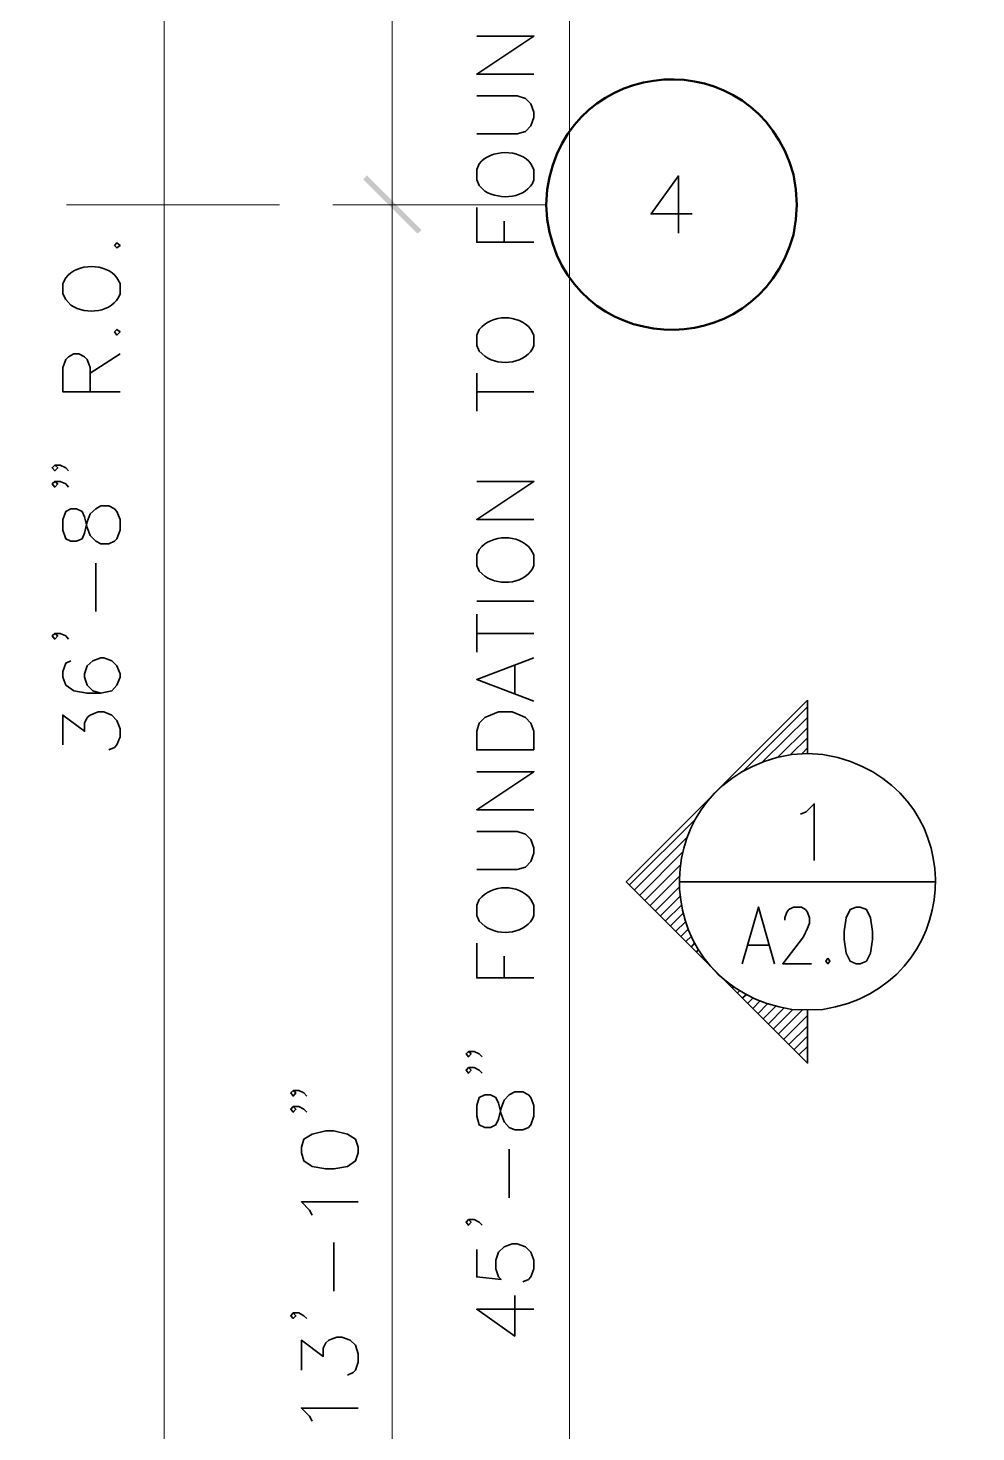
# Model space of a CAD drawing. Header units: inches. Extents: x 5 to 516, y -193 to 129.
# Drawn here: x 277.91 to 284.14, y 55.1 to 64.33 of the extents above; entities that cross this region are included whole.
import ezdxf

# ---------------------------------------------------------------- set-up
doc = ezdxf.new("R2010")
doc.units = ezdxf.units.IN
doc.header["$MEASUREMENT"] = 0
doc.linetypes.add('PDF_IMPORT', pattern=[1, 0.8, -0.2])
doc.layers.add('PDF2_Geometry', color=7, linetype='Continuous')
doc.layers.add('PDF2_Solid Fills', color=7, linetype='Continuous')

msp = doc.modelspace()

# ---------------------------------------------------------------- hatches: boundary and pattern name
at = {"layer": 'PDF2_Solid Fills', "transparency": 33554559}
msp.add_hatch(color=256, dxfattribs=at).paths.add_polyline_path([(280.4953515, 63.0034183), (280.1353515, 63.3634183), (280.1120182, 63.3367516), (280.4686852, 62.9800849)])

# ---------------------------------------------------------------- linework, layer by layer
at = {"layer": 'PDF2_Geometry', "lineweight": 15}
for points in [[(281.4686843, 83.1100822), (281.4686843, 38.1900787)], [(280.3020176, 63.5467465), (280.3020176, 77.1100809)], [(278.8020174, 37.816747), (278.8020174, 40.1500805), (278.8020174, 76.8167501)], [(280.3020176, 63.5467516), (280.3020176, 63.1700849), (280.3020176, 62.7967516)], [(280.3020176, 62.7967464), (280.3020176, 49.3367454)]]:
    msp.add_lwpolyline(points, dxfattribs=at)
at = {"layer": 'PDF2_Geometry', "lineweight": 35}
for points in [[(281.2353503, 64.0300839), (280.8586836, 64.0300839), (281.2353503, 64.280084), (280.8586836, 64.280084)], [(280.8586854, 63.636753), (281.1253521, 63.636753), (281.1786854, 63.6534197), (281.2153521, 63.6900863), (281.2353521, 63.7434197), (281.2353521, 63.7800864), (281.2153521, 63.8334197), (281.1786854, 63.8700864), (281.1253521, 63.886753), (280.8586854, 63.886753)], [(280.875352, 63.4400817), (280.8586854, 63.403415), (280.8586854, 63.333415), (280.875352, 63.2967484), (280.9120187, 63.2600817)], [(281.2353521, 63.333415), (281.2353521, 63.403415), (281.2153521, 63.4400817)], [(282.1853524, 62.9834139), (282.1853524, 63.3600806), (282.0053524, 63.1100806), (282.2753524, 63.1100806)], [(281.2353503, 62.9234147), (280.8586836, 62.9234147), (280.8586836, 63.1534148)], [(281.0386848, 62.9234147), (281.0386848, 63.0634147)], [(278.1553507, 62.6900817), (278.1353507, 62.653415), (278.1353507, 62.583415), (278.1553507, 62.5467483), (278.1886841, 62.5100816)], [(278.5120174, 62.583415), (278.5120174, 62.653415), (278.4920174, 62.6900817)], [(280.875352, 62.3500819), (280.8586854, 62.3134152), (280.8586854, 62.2434152), (280.875352, 62.2067486), (280.9120187, 62.1734152)], [(281.2353521, 62.2434152), (281.2353521, 62.3134152), (281.2153521, 62.3500819)], [(278.5120191, 61.940084), (278.1353524, 61.940084), (278.1353524, 62.100084), (278.1553524, 62.1534174), (278.172019, 62.1700841), (278.2086857, 62.1900841), (278.242019, 62.1900841), (278.2786857, 62.1700841), (278.2953524, 62.1534174), (278.3153524, 62.100084), (278.3153524, 61.940084)], [(278.3153502, 62.0634158), (278.5120169, 62.1900824)], [(280.8586854, 61.8134157), (280.8586854, 62.0634158)], [(280.8586854, 61.940084), (281.2353521, 61.940084)], [(278.0820179, 61.4567534), (278.1020179, 61.4400867), (278.0820179, 61.4200867), (278.0653512, 61.4400867), (278.0820179, 61.4567534), (278.1186845, 61.4567534), (278.1553512, 61.4400867), (278.1720179, 61.4200867)], [(278.0820179, 61.3500843), (278.1020179, 61.3334176), (278.0820179, 61.3134176), (278.0653512, 61.3334176), (278.0820179, 61.3500843), (278.1186845, 61.3500843), (278.1553512, 61.3334176), (278.1720179, 61.3134176)], [(281.2353503, 61.1000842), (280.8586836, 61.1000842), (281.2353503, 61.3500843), (280.8586836, 61.3500843)], [(280.875352, 60.9034129), (280.8586854, 60.8667463), (280.8586854, 60.7967463), (280.875352, 60.7600796), (280.9120187, 60.7267463)], [(281.2353521, 60.7967463), (281.2353521, 60.8667463), (281.2153521, 60.9034129)], [(278.3520188, 60.4934151), (278.3520188, 60.8134151)], [(280.8586854, 60.5634156), (281.2353521, 60.5634156)], [(280.8586854, 60.2267457), (280.8586854, 60.4767457)], [(278.0820179, 60.3500842), (278.1020179, 60.3334175), (278.0820179, 60.3134175), (278.0653512, 60.3334175), (278.0820179, 60.3500842), (278.1186845, 60.3500842), (278.1553512, 60.3334175), (278.1720179, 60.3134175)], [(280.8586854, 60.3500842), (281.2353521, 60.3500842)], [(278.1886853, 60.1700847), (278.155352, 60.153418), (278.135352, 60.1000847), (278.135352, 60.063418), (278.155352, 60.0100847), (278.2086853, 59.973418), (278.295352, 59.9567514), (278.385352, 59.9567514), (278.4586853, 59.973418), (278.4920186, 60.0100847), (278.5120186, 60.063418), (278.5120186, 60.083418), (278.4920186, 60.1367514), (278.4586853, 60.1700847), (278.405352, 60.1900847), (278.385352, 60.1900847), (278.3320186, 60.1700847), (278.295352, 60.1367514), (278.2786853, 60.083418), (278.2786853, 60.063418), (278.295352, 60.0100847), (278.3320186, 59.973418), (278.385352, 59.9567514)], [(281.2353503, 59.9034153), (280.8586836, 60.0467487), (281.2353503, 60.190082)], [(281.1086854, 59.9567533), (281.1086854, 60.1367533)], [(283.0353518, 57.8734164), (283.0353518, 57.5234163), (281.8420184, 58.7167498), (283.0353518, 59.9100832)], [(283.0353518, 59.8667467), (282.6186851, 59.45008)], [(283.0353518, 59.9100817), (283.0353518, 59.5600817)], [(278.1353507, 59.6167467), (278.1353507, 59.8134134), (278.2786841, 59.7067467), (278.2786841, 59.7600801), (278.2953507, 59.7967467), (278.3153507, 59.8134134), (278.3686841, 59.8334134), (278.4053508, 59.8334134), (278.4586841, 59.8134134), (278.4920174, 59.7767467), (278.5120174, 59.7234134), (278.5120174, 59.6700801), (278.4920174, 59.6167467), (278.4753508, 59.6000801), (278.4386841, 59.5834134)], [(283.0353518, 59.7967462), (282.7420184, 59.5067462)], [(283.0353518, 59.7300822), (282.8386851, 59.5367489)], [(283.0353518, 59.6634183), (282.9220185, 59.5534183)], [(283.0353518, 59.5967475), (282.9986851, 59.5600809)], [(283.2353518, 59.5334123), (283.1353518, 59.5534123), (283.0353518, 59.560079), (282.9320185, 59.5534123), (282.8320185, 59.5334123)], [(281.2353503, 59.1900838), (280.8586836, 59.1900838), (281.2353503, 59.4400838), (280.8586836, 59.4400838)], [(282.9886853, 59.1600816), (283.025352, 59.1767483), (283.0786853, 59.2300816), (283.0786853, 58.8567483)], [(282.3020177, 59.1334161), (281.8620177, 58.693416)], [(280.8586854, 58.7967495), (281.1253521, 58.7967495), (281.1786854, 58.8134162), (281.2153521, 58.8500828), (281.2353521, 58.9034162), (281.2353521, 58.9400828), (281.2153521, 58.9934162), (281.1786854, 59.0300829), (281.1253521, 59.0467495), (280.8586854, 59.0467495)], [(282.2420185, 59.0067478), (281.8953518, 58.6600811)], [(282.212018, 58.9100816), (281.9286846, 58.6267483)], [(282.1986852, 58.8267483), (281.9653518, 58.5934149)], [(282.1920188, 58.7534179), (281.9986855, 58.5600846)], [(282.1920188, 58.6834174), (282.0320188, 58.5234174)], [(283.8786848, 58.7167494), (282.1920179, 58.7167494)], [(280.875352, 58.6000816), (280.8586854, 58.5634149), (280.8586854, 58.4934149), (280.875352, 58.4567483), (280.9120187, 58.4234149)], [(281.2353521, 58.4934149), (281.2353521, 58.5634149), (281.2153521, 58.6000816)], [(282.195352, 58.6200832), (282.065352, 58.4900832)], [(282.2053516, 58.5634155), (282.0986849, 58.4567488)], [(282.2153512, 58.5067477), (282.1320179, 58.4234144)], [(282.6053523, 58.1767509), (282.712019, 58.5500843), (282.8186857, 58.1767509)], [(282.8853511, 58.4634161), (282.8853511, 58.4800828), (282.8986844, 58.5167495), (282.9120178, 58.5334161), (282.9420178, 58.5500828), (282.9953511, 58.5500828), (283.0220178, 58.5334161), (283.0353511, 58.5167495), (283.0486845, 58.4800828), (283.0486845, 58.4434161), (283.0353511, 58.4100828), (283.0086845, 58.3534161), (282.8720178, 58.1767495), (283.0620178, 58.1767495)], [(282.2320172, 58.4534165), (282.1653505, 58.3900832)], [(282.2486849, 58.4034152), (282.2020182, 58.3567485)], [(281.2353503, 58.0834146), (280.8586836, 58.0834146), (280.8586836, 58.3134146)], [(282.2686858, 58.3567504), (282.2353524, 58.3234171)], [(282.2920181, 58.3134155), (282.2686848, 58.2867488)], [(282.6453507, 58.3000827), (282.778684, 58.3000827)], [(281.0386848, 58.0834146), (281.0386848, 58.226748)], [(282.3186837, 58.2700839), (282.3020171, 58.2534172)], [(282.3453527, 58.2300821), (282.3353527, 58.2200821)], [(282.3720183, 58.1900837), (282.3686849, 58.1867504)], [(282.405352, 58.1534152), (282.4020186, 58.1534152)], [(282.4720176, 58.0867512), (282.4720176, 58.0834179)], [(282.5086862, 58.056749), (282.5053528, 58.0500824)], [(282.5486846, 58.0267503), (282.5386846, 58.0167503)], [(282.5886846, 58.0000813), (282.572018, 57.9834146)], [(282.6320179, 57.9734157), (282.6053512, 57.9500824)], [(282.6753529, 57.9500833), (282.6420195, 57.91675)], [(282.7220176, 57.9300807), (282.675351, 57.8834141)], [(282.772019, 57.9134147), (282.7086856, 57.8467481)], [(282.8253519, 57.8967488), (282.7420185, 57.8134154)], [(282.8820179, 57.8867492), (282.7753512, 57.7800825)], [(282.9386857, 57.8767496), (282.8086857, 57.7467496)], [(283.0020181, 57.8734164), (282.8420181, 57.7134164)], [(283.0353518, 57.8367512), (282.8786851, 57.6800845)], [(282.9320185, 57.8767455), (283.0353518, 57.8734121), (283.1353518, 57.8767455)], [(283.0353518, 57.7667506), (282.9120185, 57.6467506)], [(283.0353518, 57.7000833), (282.9453518, 57.6100833)], [(283.0353518, 57.6334159), (282.9786851, 57.5767493)], [(280.8053508, 57.600084), (280.8220175, 57.5834173), (280.8053508, 57.5634173), (280.7886841, 57.5834173), (280.8053508, 57.600084), (280.8420175, 57.600084), (280.8753508, 57.5834173), (280.8953508, 57.5634173)], [(280.8053508, 57.4934148), (280.8220175, 57.4767482), (280.8053508, 57.4567482), (280.7886841, 57.4767482), (280.8053508, 57.4934148), (280.8420175, 57.4934148), (280.8753508, 57.4767482), (280.8953508, 57.4567482)], [(279.6520168, 57.3434175), (279.6686835, 57.3267509), (279.6520168, 57.3067509), (279.6353502, 57.3267509), (279.6520168, 57.3434175), (279.6886835, 57.3434175), (279.7220168, 57.3267509), (279.7420168, 57.3067509)], [(279.6520168, 57.2367484), (279.6686835, 57.2200818), (279.6520168, 57.2000818), (279.6353502, 57.2200818), (279.6520168, 57.2367484), (279.6886835, 57.2367484), (279.7220168, 57.2200818), (279.7420168, 57.2000818)], [(281.0720185, 56.6367491), (281.0720185, 56.9567491)], [(279.7753519, 56.5234169), (279.7586853, 56.5567503), (279.7053519, 56.6100836), (280.0786853, 56.6100836)], [(280.8053508, 56.4934148), (280.8220175, 56.4767481), (280.8053508, 56.4567481), (280.7886841, 56.4767481), (280.8053508, 56.4934148), (280.8420175, 56.4934148), (280.8753508, 56.4767481), (280.8953508, 56.4567481)], [(279.9186845, 56.0234169), (279.9186845, 56.3434169)], [(280.8586854, 56.2967493), (280.8586854, 56.1167493), (281.0186854, 56.1000826), (281.0020187, 56.1167493), (280.985352, 56.1700826), (280.985352, 56.2267493), (281.0020187, 56.2800826), (281.0386854, 56.313416), (281.0920187, 56.333416), (281.1253521, 56.333416), (281.1786854, 56.313416), (281.2153521, 56.2800826), (281.2353521, 56.2267493), (281.2353521, 56.1700826), (281.2153521, 56.1167493), (281.1986854, 56.1000826), (281.1620187, 56.083416)], [(281.2353521, 55.903415), (280.8586854, 55.903415), (281.1086854, 55.7267483), (281.1086854, 55.993415)], [(279.6520168, 55.8800826), (279.6686835, 55.8600826), (279.6520168, 55.8434159), (279.6353502, 55.8600826), (279.6520168, 55.8800826), (279.6886835, 55.8800826), (279.7220168, 55.8600826), (279.7420168, 55.8434159)], [(279.7053514, 55.5034177), (279.7053514, 55.7000843), (279.8486847, 55.5934177), (279.8486847, 55.646751), (279.8653514, 55.6834177), (279.8853514, 55.7000843), (279.9386847, 55.7200844), (279.9720181, 55.7200844), (280.0253514, 55.7000843), (280.0620181, 55.666751), (280.0786848, 55.6100843), (280.0786848, 55.556751), (280.0620181, 55.5034177), (280.0453514, 55.486751), (280.0086848, 55.4700843)], [(279.7753519, 55.1667477), (279.7586853, 55.2000811), (279.7053519, 55.2534144), (280.0786853, 55.2534144)]]:
    msp.add_lwpolyline(points, dxfattribs=at)
at = {"layer": 'PDF2_Geometry', "lineweight": 50}
for points in [[(282.9420179, 62.9734183), (282.9586846, 63.0734183), (282.9653513, 63.1700849), (282.9586846, 63.270085), (282.9420179, 63.370085)], [(281.3220178, 63.270085), (281.3153511, 63.1700849), (281.3220178, 63.0734183)]]:
    msp.add_lwpolyline(points, dxfattribs=at)
at = {"layer": 'PDF2_Geometry', "linetype": 'PDF_IMPORT', "lineweight": 15, "ltscale": 1.753333}
msp.add_lwpolyline([(281.3153504, 63.1700849), (268.0586829, 63.1700849)], dxfattribs=at)
at = {"layer": 'PDF2_Geometry', "lineweight": 35}
for points in [[(278.4753505, 62.9034155), (278.4920172, 62.8867489), (278.5120172, 62.9034155), (278.4920172, 62.9200822)], [(278.4753505, 62.333415), (278.4920172, 62.313415), (278.5120172, 62.333415), (278.4920172, 62.3500816)], [(278.1353507, 61.0300837), (278.1553507, 60.973417), (278.1886841, 60.9567504), (278.2253507, 60.9567504), (278.2620174, 60.973417), (278.2786841, 61.0100837), (278.2953507, 61.083417), (278.3153507, 61.1367504), (278.3520174, 61.1700837), (278.3853507, 61.1900837), (278.4386841, 61.1900837), (278.4753508, 61.1700837), (278.4920174, 61.153417), (278.5120174, 61.1000837), (278.5120174, 61.0300837), (278.4920174, 60.973417), (278.4753508, 60.9567504), (278.4386841, 60.9400837), (278.3853507, 60.9400837), (278.3520174, 60.9567504), (278.3153507, 60.993417), (278.2953507, 61.0467504), (278.2786841, 61.1167504), (278.2620174, 61.153417), (278.2253507, 61.1700837), (278.1886841, 61.1700837), (278.1553507, 61.153417), (278.1353507, 61.1000837)], [(281.2353503, 59.5834147), (280.8586836, 59.5834147), (280.8586836, 59.7067481), (280.8753503, 59.7600814), (280.9120169, 59.7967481), (280.9486836, 59.8134148), (281.0020169, 59.8334148), (281.092017, 59.8334148), (281.1453503, 59.8134148), (281.1786836, 59.7967481), (281.2153503, 59.7600814), (281.2353503, 59.7067481)], [(283.3553524, 58.5500827), (283.3153524, 58.533416), (283.2886857, 58.4800827), (283.2753524, 58.3900827), (283.2753524, 58.3367493), (283.2886857, 58.2467493), (283.3153524, 58.193416), (283.3553524, 58.1767493), (283.382019, 58.1767493), (283.422019, 58.193416), (283.4486857, 58.2467493), (283.462019, 58.3367493), (283.462019, 58.3900827), (283.4486857, 58.4800827), (283.422019, 58.533416), (283.382019, 58.5500827)], [(283.1686848, 58.2134161), (283.1553515, 58.1934161), (283.1686848, 58.1767495), (283.1820181, 58.1934161)], [(280.8586854, 57.1734143), (280.875352, 57.1167476), (280.9120187, 57.1000809), (280.9486854, 57.1000809), (280.985352, 57.1167476), (281.0020187, 57.1534143), (281.0186854, 57.2267476), (281.0386854, 57.2800809), (281.0720187, 57.3134143), (281.1086854, 57.3334143), (281.1620187, 57.3334143), (281.1986854, 57.3134143), (281.2153521, 57.2967476), (281.2353521, 57.2434143), (281.2353521, 57.1734143), (281.2153521, 57.1167476), (281.1986854, 57.1000809), (281.1620187, 57.0834143), (281.1086854, 57.0834143), (281.0720187, 57.1000809), (281.0386854, 57.1367476), (281.0186854, 57.1900809), (281.0020187, 57.2600809), (280.985352, 57.2967476), (280.9486854, 57.3134143), (280.9120187, 57.3134143), (280.875352, 57.2967476), (280.8586854, 57.2434143)], [(279.7053514, 56.9334172), (279.7220181, 56.8800839), (279.7753514, 56.8434172), (279.8653514, 56.8267506), (279.9186847, 56.8267506), (280.0086848, 56.8434172), (280.0620181, 56.8800839), (280.0786848, 56.9334172), (280.0786848, 56.9700839), (280.0620181, 57.0234172), (280.0086848, 57.0567506), (279.9186847, 57.0767506), (279.8653514, 57.0767506), (279.7753514, 57.0567506), (279.7220181, 57.0234172), (279.7053514, 56.9700839)]]:
    msp.add_lwpolyline(points, close=True, dxfattribs=at)
at = {"layer": 'PDF2_Geometry', "lineweight": 50}
for points in [[(282.9420179, 63.370085), (282.698129, 64.2563628), (281.45224, 64.1796406), (281.3220178, 63.270085)], [(281.3220178, 63.0734183), (281.4519623, 62.1637515), (282.6982401, 62.0870292), (282.9420179, 62.9734183)]]:
    msp.add_open_spline(points, degree=3, dxfattribs=at)
at = {"layer": 'PDF2_Geometry', "lineweight": 35}
for points in [[(281.2153521, 63.4400817), (281.1452409, 63.5392484), (280.9457965, 63.5364706), (280.875352, 63.4400817)], [(280.9120187, 63.2600817), (281.0145187, 63.1988595), (281.1857409, 63.2087484), (281.2353521, 63.333415)], [(278.4920174, 62.6900817), (278.418073, 62.788415), (278.2292952, 62.788415), (278.1553507, 62.6900817)], [(278.1886841, 62.5100816), (278.2916285, 62.4428594), (278.4625174, 62.4582483), (278.5120174, 62.583415)], [(281.2153521, 62.3500819), (281.1325187, 62.4546375), (280.9570187, 62.450193), (280.875352, 62.3500819)], [(280.9120187, 62.1734152), (281.0125743, 62.1024152), (281.1867409, 62.1245819), (281.2353521, 62.2434152)], [(281.2153521, 60.9034129), (281.1325743, 61.0079685), (280.9570187, 61.0034685), (280.875352, 60.9034129)], [(280.9120187, 60.7267463), (281.0125743, 60.6557463), (281.1867409, 60.6779129), (281.2353521, 60.7967463)], [(282.8320185, 59.5334123), (281.9258517, 59.2850234), (282.0025184, 58.0195233), (282.9320185, 57.8767455)], [(283.1353518, 57.8767455), (284.065463, 58.0192454), (284.1429075, 59.2851345), (283.2353518, 59.5334123)], [(281.2153521, 58.6000816), (281.1325187, 58.7046372), (280.9570743, 58.7001927), (280.875352, 58.6000816)], [(280.9120187, 58.4234149), (281.0125743, 58.3524149), (281.1867409, 58.3745816), (281.2353521, 58.4934149)]]:
    msp.add_open_spline(points, degree=3, dxfattribs=at)
at = {"layer": 'PDF2_Solid Fills', "lineweight": 35, "transparency": 33554559}
msp.add_solid([(280.4686842, 62.9800825), (280.4953509, 63.0034158), (280.1120176, 63.3367492)], dxfattribs=at)

doc.saveas('drawing.dxf')
